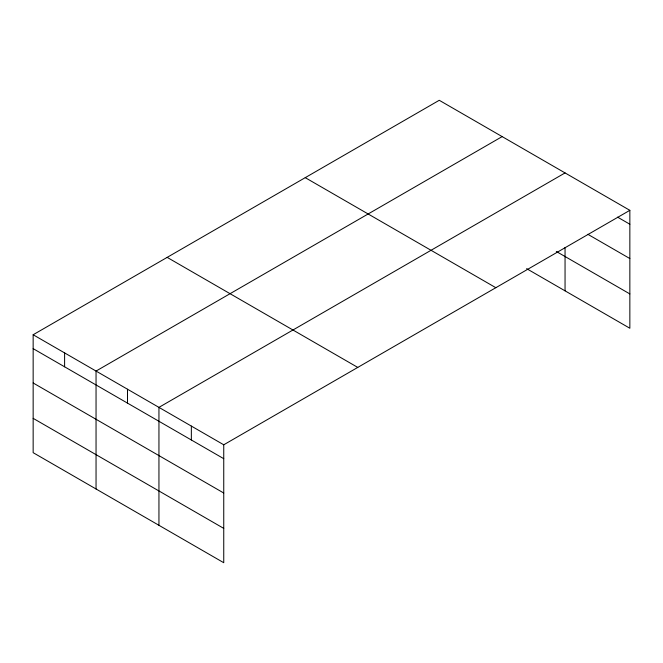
<?xml version="1.0" encoding="UTF-8"?>
<svg xmlns="http://www.w3.org/2000/svg" width="663" height="663" viewBox="0 0 663 663"><rect width="100%" height="100%" fill="white"/><g stroke="black" fill="none" stroke-linecap="round" stroke-linejoin="round"><path stroke-width="0.99" d="M629.85 210.328L439.254 100.287L33.15 334.749L33.15 452.672L223.746 562.713L223.746 444.79L629.85 210.328L629.85 328.251L526.613 268.648M502.148 136.603L96.044 371.065L96.044 488.987M565.05 172.919L158.946 407.372L158.946 525.295M617.593 217.149L629.85 224.227M587.816 234.288L629.85 258.553M556.307 251.468L629.85 293.924M305.237 177.659L495.833 287.701M167.167 257.377L357.763 367.418M33.15 334.749L223.746 444.79M33.15 348.647L223.746 458.688M33.15 382.974L223.746 493.015M33.15 418.345L223.746 528.386M565.05 247.415L565.05 290.842M191.35 426.085L191.35 439.983M127.495 389.222L127.495 403.112M64.601 352.907L64.601 366.805"/></g></svg>
